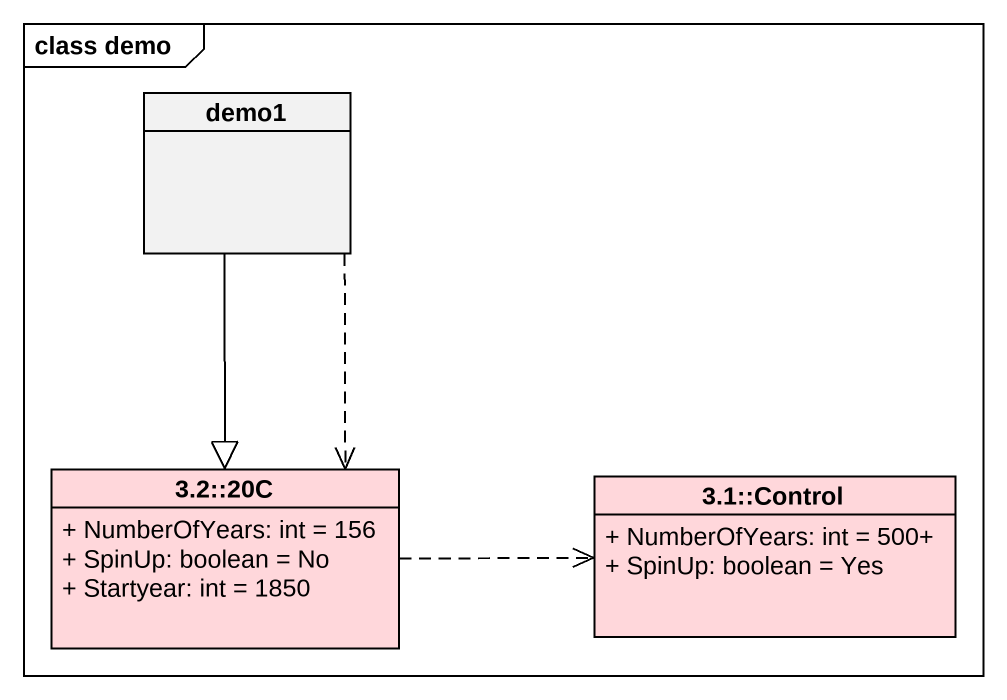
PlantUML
@startuml
mainframe class demo
hide circle
hide empty members
skinparam classAttributeIconSize 0
class demo1
class "3.2::20C" as c3_2_20C #FFD7DB {
  + NumberOfYears: int = 156
  + SpinUp: boolean = No
  + Startyear: int = 1850
}
class "3.1::Control" as c3_1_Control #FFD7DB {
  + NumberOfYears: int = 500+
  + SpinUp: boolean = Yes
}
demo1 ..> c3_2_20C
demo1 --|> c3_2_20C
c3_2_20C .right.> c3_1_Control
@enduml
